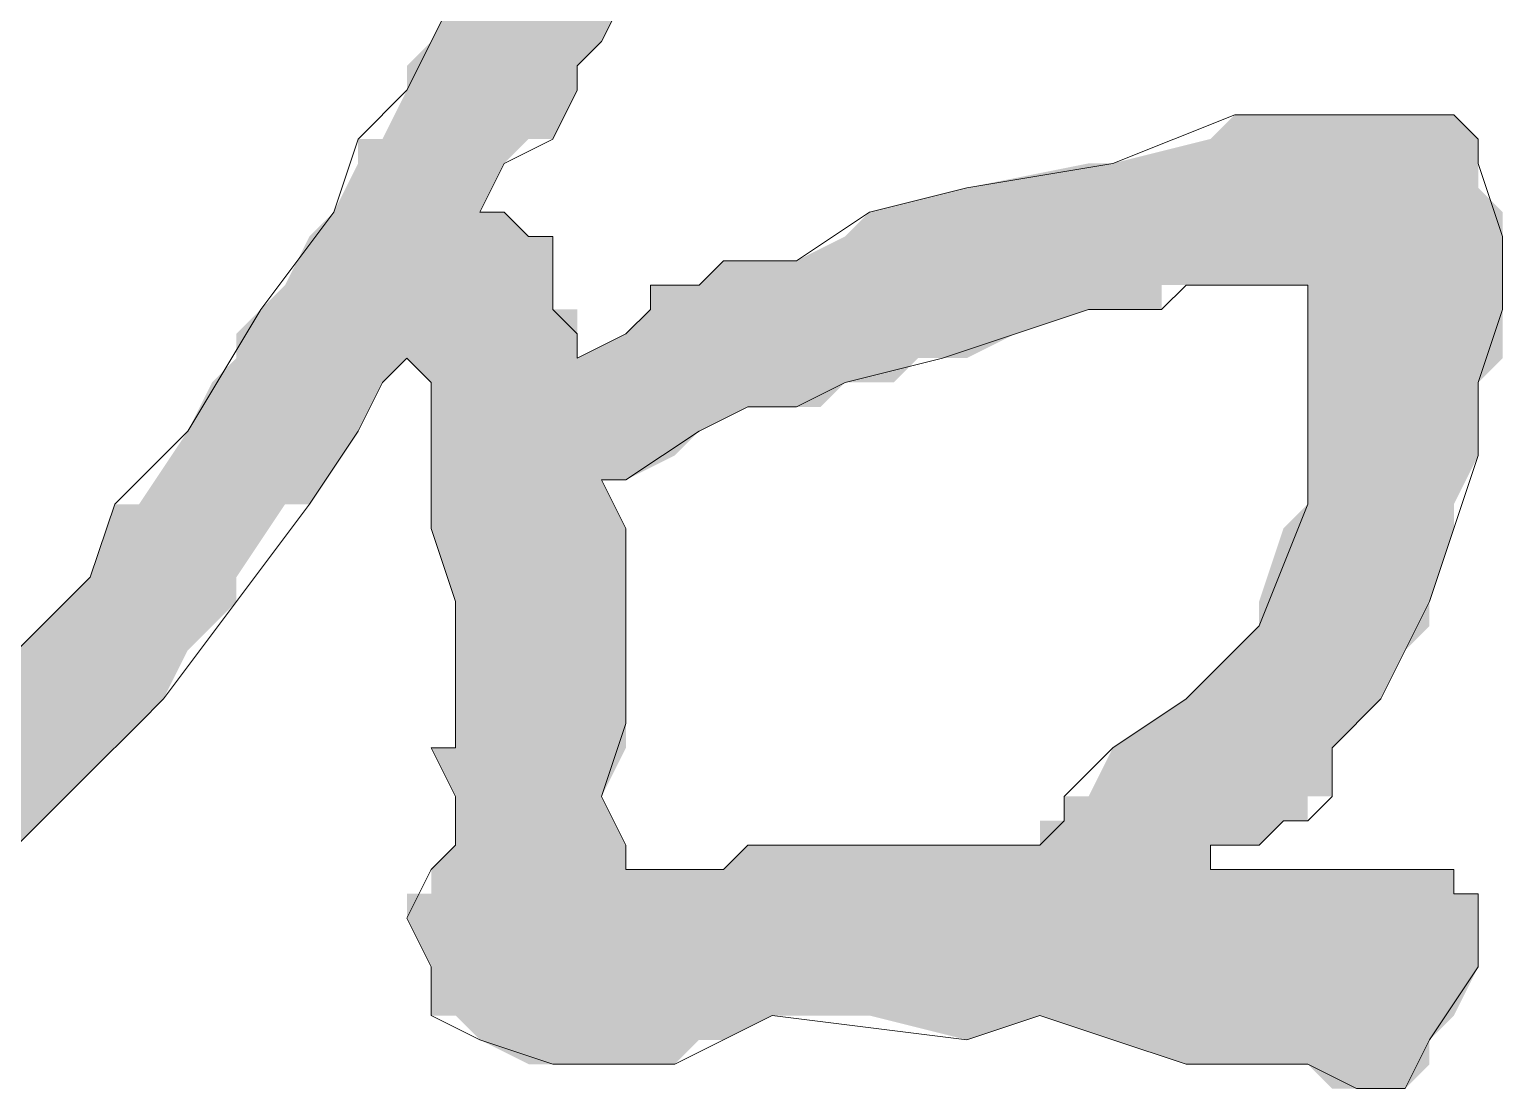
# Model space of a CAD drawing. Header units: millimetres. Extents: x 24 to 410, y 10 to 282.
# Drawn here: x 310.663 to 313.224, y 13.462 to 15.303 of the extents above; entities that cross this region are included whole.
import ezdxf

# ---------------------------------------------------------------- set-up
doc = ezdxf.new("R2010")
doc.units = ezdxf.units.MM
doc.layers.add('Watermark', color=7, linetype='Continuous')

msp = doc.modelspace()

# ---------------------------------------------------------------- hatches: boundary and pattern name
at = {"layer": 'Watermark'}
h = msp.add_hatch(color=256, dxfattribs=at)
h.dxf.hatch_style = 2
h.paths.add_polyline_path([(311.404, 15.367), (311.361667, 15.282333), (311.658, 15.282333)])
h = msp.add_hatch(color=256, dxfattribs=at)
h.dxf.hatch_style = 2
h.paths.add_polyline_path([(311.404, 15.367), (311.700333, 15.367), (311.658, 15.282333)])
h = msp.add_hatch(color=256, dxfattribs=at)
h.dxf.hatch_style = 2
h.paths.add_polyline_path([(311.361667, 15.282333), (311.319333, 15.24), (311.615667, 15.24)])
h = msp.add_hatch(color=256, dxfattribs=at)
h.dxf.hatch_style = 2
h.paths.add_polyline_path([(311.361667, 15.282333), (311.658, 15.282333), (311.615667, 15.24)])
h = msp.add_hatch(color=256, dxfattribs=at)
h.dxf.hatch_style = 2
h.paths.add_polyline_path([(311.319333, 15.24), (311.319333, 15.197667), (311.615667, 15.197667)])
h = msp.add_hatch(color=256, dxfattribs=at)
h.dxf.hatch_style = 2
h.paths.add_polyline_path([(311.319333, 15.24), (311.615667, 15.24), (311.615667, 15.197667)])
h = msp.add_hatch(color=256, dxfattribs=at)
h.dxf.hatch_style = 2
h.paths.add_polyline_path([(311.319333, 15.197667), (311.277, 15.113), (311.573333, 15.113)])
h = msp.add_hatch(color=256, dxfattribs=at)
h.dxf.hatch_style = 2
h.paths.add_polyline_path([(311.319333, 15.197667), (311.615667, 15.197667)])
h = msp.add_hatch(color=256, dxfattribs=at)
h.dxf.hatch_style = 2
h.paths.add_polyline_path([(311.319333, 15.197667), (311.615667, 15.197667)])
h = msp.add_hatch(color=256, dxfattribs=at)
h.dxf.hatch_style = 2
h.paths.add_polyline_path([(311.319333, 15.197667), (311.615667, 15.197667), (311.573333, 15.113)])
h = msp.add_hatch(color=256, dxfattribs=at)
h.dxf.hatch_style = 2
h.paths.add_polyline_path([(312.758667, 15.155333), (312.716333, 15.113), (313.182, 15.113)])
h = msp.add_hatch(color=256, dxfattribs=at)
h.dxf.hatch_style = 2
h.paths.add_polyline_path([(312.801, 15.155333), (312.758667, 15.155333), (313.139667, 15.155333)])
h = msp.add_hatch(color=256, dxfattribs=at)
h.dxf.hatch_style = 2
h.paths.add_polyline_path([(312.758667, 15.155333), (313.139667, 15.155333), (313.182, 15.113)])
h = msp.add_hatch(color=256, dxfattribs=at)
h.dxf.hatch_style = 2
h.paths.add_polyline_path([(312.928, 15.155333), (312.801, 15.155333), (313.139667, 15.155333)])
h = msp.add_hatch(color=256, dxfattribs=at)
h.dxf.hatch_style = 2
h.paths.add_polyline_path([(312.801, 15.155333), (313.139667, 15.155333)])
h = msp.add_hatch(color=256, dxfattribs=at)
h.dxf.hatch_style = 2
h.paths.add_polyline_path([(312.970333, 15.155333), (312.928, 15.155333), (313.097333, 15.155333)])
h = msp.add_hatch(color=256, dxfattribs=at)
h.dxf.hatch_style = 2
h.paths.add_polyline_path([(312.928, 15.155333), (313.139667, 15.155333)])
h = msp.add_hatch(color=256, dxfattribs=at)
h.dxf.hatch_style = 2
h.paths.add_polyline_path([(313.012667, 15.155333), (312.970333, 15.155333), (313.055, 15.155333)])
h = msp.add_hatch(color=256, dxfattribs=at)
h.dxf.hatch_style = 2
h.paths.add_polyline_path([(312.970333, 15.155333), (313.097333, 15.155333)])
h = msp.add_hatch(color=256, dxfattribs=at)
h.dxf.hatch_style = 2
h.paths.add_polyline_path([(311.277, 15.113), (311.234667, 15.113), (311.531, 15.113)])
h = msp.add_hatch(color=256, dxfattribs=at)
h.dxf.hatch_style = 2
h.paths.add_polyline_path([(311.234667, 15.113), (311.234667, 15.070667), (311.488667, 15.070667)])
h = msp.add_hatch(color=256, dxfattribs=at)
h.dxf.hatch_style = 2
h.paths.add_polyline_path([(311.234667, 15.113), (311.531, 15.113), (311.488667, 15.070667)])
h = msp.add_hatch(color=256, dxfattribs=at)
h.dxf.hatch_style = 2
h.paths.add_polyline_path([(311.277, 15.113), (311.573333, 15.113), (311.531, 15.113)])
h = msp.add_hatch(color=256, dxfattribs=at)
h.dxf.hatch_style = 2
h.paths.add_polyline_path([(312.716333, 15.113), (312.547, 15.070667), (313.182, 15.070667)])
h = msp.add_hatch(color=256, dxfattribs=at)
h.dxf.hatch_style = 2
h.paths.add_polyline_path([(312.716333, 15.113), (313.182, 15.113), (313.182, 15.070667)])
h = msp.add_hatch(color=256, dxfattribs=at)
h.dxf.hatch_style = 2
h.paths.add_polyline_path([(311.234667, 15.070667), (311.192333, 14.986), (311.446333, 14.986)])
h = msp.add_hatch(color=256, dxfattribs=at)
h.dxf.hatch_style = 2
h.paths.add_polyline_path([(311.234667, 15.070667), (311.488667, 15.070667), (311.446333, 14.986)])
h = msp.add_hatch(color=256, dxfattribs=at)
h.dxf.hatch_style = 2
h.paths.add_polyline_path([(312.504667, 15.070667), (312.293, 15.028333), (313.182, 15.028333)])
h = msp.add_hatch(color=256, dxfattribs=at)
h.dxf.hatch_style = 2
h.paths.add_polyline_path([(312.547, 15.070667), (312.504667, 15.070667), (313.182, 15.070667)])
h = msp.add_hatch(color=256, dxfattribs=at)
h.dxf.hatch_style = 2
h.paths.add_polyline_path([(312.504667, 15.070667), (313.182, 15.070667), (313.182, 15.028333)])
h = msp.add_hatch(color=256, dxfattribs=at)
h.dxf.hatch_style = 2
h.paths.add_polyline_path([(312.547, 15.070667), (313.182, 15.070667)])
h = msp.add_hatch(color=256, dxfattribs=at)
h.dxf.hatch_style = 2
h.paths.add_polyline_path([(312.293, 15.028333), (312.123667, 14.986), (313.224333, 14.986)])
h = msp.add_hatch(color=256, dxfattribs=at)
h.dxf.hatch_style = 2
h.paths.add_polyline_path([(312.293, 15.028333), (313.182, 15.028333), (313.224333, 14.986)])
h = msp.add_hatch(color=256, dxfattribs=at)
h.dxf.hatch_style = 2
h.paths.add_polyline_path([(311.192333, 14.986), (311.15, 14.943667), (311.531, 14.943667)])
h = msp.add_hatch(color=256, dxfattribs=at)
h.dxf.hatch_style = 2
h.paths.add_polyline_path([(311.192333, 14.986), (311.446333, 14.986)])
h = msp.add_hatch(color=256, dxfattribs=at)
h.dxf.hatch_style = 2
h.paths.add_polyline_path([(311.192333, 14.986), (311.446333, 14.986)])
h = msp.add_hatch(color=256, dxfattribs=at)
h.dxf.hatch_style = 2
h.paths.add_polyline_path([(311.192333, 14.986), (311.488667, 14.986)])
h = msp.add_hatch(color=256, dxfattribs=at)
h.dxf.hatch_style = 2
h.paths.add_polyline_path([(311.192333, 14.986), (311.488667, 14.986)])
h = msp.add_hatch(color=256, dxfattribs=at)
h.dxf.hatch_style = 2
h.paths.add_polyline_path([(311.192333, 14.986), (311.488667, 14.986), (311.531, 14.943667)])
h = msp.add_hatch(color=256, dxfattribs=at)
h.dxf.hatch_style = 2
h.paths.add_polyline_path([(312.123667, 14.986), (312.081333, 14.943667), (313.224333, 14.943667)])
h = msp.add_hatch(color=256, dxfattribs=at)
h.dxf.hatch_style = 2
h.paths.add_polyline_path([(312.123667, 14.986), (313.224333, 14.986), (313.224333, 14.943667)])
h = msp.add_hatch(color=256, dxfattribs=at)
h.dxf.hatch_style = 2
h.paths.add_polyline_path([(311.15, 14.943667), (311.107667, 14.859), (311.573333, 14.859)])
h = msp.add_hatch(color=256, dxfattribs=at)
h.dxf.hatch_style = 2
h.paths.add_polyline_path([(311.15, 14.943667), (311.573333, 14.943667)])
h = msp.add_hatch(color=256, dxfattribs=at)
h.dxf.hatch_style = 2
h.paths.add_polyline_path([(311.15, 14.943667), (311.573333, 14.943667)])
h = msp.add_hatch(color=256, dxfattribs=at)
h.dxf.hatch_style = 2
h.paths.add_polyline_path([(311.15, 14.943667), (311.573333, 14.943667), (311.573333, 14.859)])
h = msp.add_hatch(color=256, dxfattribs=at)
h.dxf.hatch_style = 2
h.paths.add_polyline_path([(312.081333, 14.943667), (311.996667, 14.901333), (313.224333, 14.901333)])
h = msp.add_hatch(color=256, dxfattribs=at)
h.dxf.hatch_style = 2
h.paths.add_polyline_path([(312.081333, 14.943667), (313.224333, 14.943667), (313.224333, 14.901333)])
h = msp.add_hatch(color=256, dxfattribs=at)
h.dxf.hatch_style = 2
h.paths.add_polyline_path([(311.869667, 14.901333), (311.827333, 14.859), (313.224333, 14.859)])
h = msp.add_hatch(color=256, dxfattribs=at)
h.dxf.hatch_style = 2
h.paths.add_polyline_path([(311.912, 14.901333), (311.869667, 14.901333), (313.224333, 14.901333)])
h = msp.add_hatch(color=256, dxfattribs=at)
h.dxf.hatch_style = 2
h.paths.add_polyline_path([(311.869667, 14.901333), (313.224333, 14.901333), (313.224333, 14.859)])
h = msp.add_hatch(color=256, dxfattribs=at)
h.dxf.hatch_style = 2
h.paths.add_polyline_path([(311.996667, 14.901333), (311.912, 14.901333), (313.224333, 14.901333)])
h = msp.add_hatch(color=256, dxfattribs=at)
h.dxf.hatch_style = 2
h.paths.add_polyline_path([(311.912, 14.901333), (313.224333, 14.901333)])
h = msp.add_hatch(color=256, dxfattribs=at)
h.dxf.hatch_style = 2
h.paths.add_polyline_path([(311.996667, 14.901333), (313.224333, 14.901333)])
h = msp.add_hatch(color=256, dxfattribs=at)
h.dxf.hatch_style = 2
h.paths.add_polyline_path([(311.107667, 14.859), (311.065333, 14.816667), (311.573333, 14.816667)])
h = msp.add_hatch(color=256, dxfattribs=at)
h.dxf.hatch_style = 2
h.paths.add_polyline_path([(311.107667, 14.859), (311.573333, 14.859), (311.573333, 14.816667)])
h = msp.add_hatch(color=256, dxfattribs=at)
h.dxf.hatch_style = 2
h.paths.add_polyline_path([(311.785, 14.859), (311.742667, 14.859), (312.674, 14.859)])
h = msp.add_hatch(color=256, dxfattribs=at)
h.dxf.hatch_style = 2
h.paths.add_polyline_path([(311.742667, 14.859), (312.631667, 14.859)])
h = msp.add_hatch(color=256, dxfattribs=at)
h.dxf.hatch_style = 2
h.paths.add_polyline_path([(311.742667, 14.859), (312.674, 14.859), (312.631667, 14.859)])
h = msp.add_hatch(color=256, dxfattribs=at)
h.dxf.hatch_style = 2
h.paths.add_polyline_path([(311.742667, 14.859), (311.742667, 14.816667), (312.631667, 14.816667)])
h = msp.add_hatch(color=256, dxfattribs=at)
h.dxf.hatch_style = 2
h.paths.add_polyline_path([(311.742667, 14.859), (312.631667, 14.859), (312.631667, 14.816667)])
h = msp.add_hatch(color=256, dxfattribs=at)
h.dxf.hatch_style = 2
h.paths.add_polyline_path([(311.827333, 14.859), (311.785, 14.859), (312.801, 14.859)])
h = msp.add_hatch(color=256, dxfattribs=at)
h.dxf.hatch_style = 2
h.paths.add_polyline_path([(311.785, 14.859), (312.801, 14.859), (312.674, 14.859)])
h = msp.add_hatch(color=256, dxfattribs=at)
h.dxf.hatch_style = 2
h.paths.add_polyline_path([(311.827333, 14.859), (313.224333, 14.859)])
h = msp.add_hatch(color=256, dxfattribs=at)
h.dxf.hatch_style = 2
h.paths.add_polyline_path([(311.827333, 14.859), (313.224333, 14.859)])
h = msp.add_hatch(color=256, dxfattribs=at)
h.dxf.hatch_style = 2
h.paths.add_polyline_path([(311.827333, 14.859), (312.885667, 14.859), (312.801, 14.859)])
h = msp.add_hatch(color=256, dxfattribs=at)
h.dxf.hatch_style = 2
h.paths.add_polyline_path([(312.885667, 14.859), (312.885667, 14.816667), (313.224333, 14.816667)])
h = msp.add_hatch(color=256, dxfattribs=at)
h.dxf.hatch_style = 2
h.paths.add_polyline_path([(312.885667, 14.859), (313.224333, 14.859), (313.224333, 14.816667)])
h = msp.add_hatch(color=256, dxfattribs=at)
h.dxf.hatch_style = 2
h.paths.add_polyline_path([(311.065333, 14.816667), (311.023, 14.774333), (311.615667, 14.774333)])
h = msp.add_hatch(color=256, dxfattribs=at)
h.dxf.hatch_style = 2
h.paths.add_polyline_path([(311.065333, 14.816667), (311.615667, 14.816667)])
h = msp.add_hatch(color=256, dxfattribs=at)
h.dxf.hatch_style = 2
h.paths.add_polyline_path([(311.065333, 14.816667), (311.615667, 14.816667)])
h = msp.add_hatch(color=256, dxfattribs=at)
h.dxf.hatch_style = 2
h.paths.add_polyline_path([(311.065333, 14.816667), (311.615667, 14.816667), (311.615667, 14.774333)])
h = msp.add_hatch(color=256, dxfattribs=at)
h.dxf.hatch_style = 2
h.paths.add_polyline_path([(311.742667, 14.816667), (311.700333, 14.774333), (312.377667, 14.774333)])
h = msp.add_hatch(color=256, dxfattribs=at)
h.dxf.hatch_style = 2
h.paths.add_polyline_path([(311.742667, 14.816667), (312.504667, 14.816667)])
h = msp.add_hatch(color=256, dxfattribs=at)
h.dxf.hatch_style = 2
h.paths.add_polyline_path([(311.742667, 14.816667), (312.631667, 14.816667), (312.504667, 14.816667)])
h = msp.add_hatch(color=256, dxfattribs=at)
h.dxf.hatch_style = 2
h.paths.add_polyline_path([(311.742667, 14.816667), (312.504667, 14.816667)])
h = msp.add_hatch(color=256, dxfattribs=at)
h.dxf.hatch_style = 2
h.paths.add_polyline_path([(311.742667, 14.816667), (312.504667, 14.816667)])
h = msp.add_hatch(color=256, dxfattribs=at)
h.dxf.hatch_style = 2
h.paths.add_polyline_path([(311.742667, 14.816667), (312.504667, 14.816667), (312.377667, 14.774333)])
h = msp.add_hatch(color=256, dxfattribs=at)
h.dxf.hatch_style = 2
h.paths.add_polyline_path([(312.885667, 14.816667), (313.224333, 14.816667)])
h = msp.add_hatch(color=256, dxfattribs=at)
h.dxf.hatch_style = 2
h.paths.add_polyline_path([(312.885667, 14.816667), (313.224333, 14.816667)])
h = msp.add_hatch(color=256, dxfattribs=at)
h.dxf.hatch_style = 2
h.paths.add_polyline_path([(312.885667, 14.816667), (312.885667, 14.732), (313.224333, 14.732)])
h = msp.add_hatch(color=256, dxfattribs=at)
h.dxf.hatch_style = 2
h.paths.add_polyline_path([(312.885667, 14.816667), (313.224333, 14.816667), (313.224333, 14.732)])
h = msp.add_hatch(color=256, dxfattribs=at)
h.dxf.hatch_style = 2
h.paths.add_polyline_path([(311.023, 14.774333), (311.023, 14.732), (311.615667, 14.732)])
h = msp.add_hatch(color=256, dxfattribs=at)
h.dxf.hatch_style = 2
h.paths.add_polyline_path([(311.023, 14.774333), (311.615667, 14.774333), (311.615667, 14.732)])
h = msp.add_hatch(color=256, dxfattribs=at)
h.dxf.hatch_style = 2
h.paths.add_polyline_path([(311.700333, 14.774333), (311.615667, 14.732), (312.293, 14.732)])
h = msp.add_hatch(color=256, dxfattribs=at)
h.dxf.hatch_style = 2
h.paths.add_polyline_path([(311.700333, 14.774333), (312.377667, 14.774333), (312.293, 14.732)])
h = msp.add_hatch(color=256, dxfattribs=at)
h.dxf.hatch_style = 2
h.paths.add_polyline_path([(311.023, 14.732), (310.980667, 14.689667), (311.277, 14.689667)])
h = msp.add_hatch(color=256, dxfattribs=at)
h.dxf.hatch_style = 2
h.paths.add_polyline_path([(311.023, 14.732), (312.250667, 14.732)])
h = msp.add_hatch(color=256, dxfattribs=at)
h.dxf.hatch_style = 2
h.paths.add_polyline_path([(311.023, 14.732), (312.293, 14.732), (312.250667, 14.732)])
h = msp.add_hatch(color=256, dxfattribs=at)
h.dxf.hatch_style = 2
h.paths.add_polyline_path([(311.023, 14.732), (312.250667, 14.732)])
h = msp.add_hatch(color=256, dxfattribs=at)
h.dxf.hatch_style = 2
h.paths.add_polyline_path([(311.023, 14.732), (312.250667, 14.732)])
h = msp.add_hatch(color=256, dxfattribs=at)
h.dxf.hatch_style = 2
h.paths.add_polyline_path([(311.023, 14.732), (311.319333, 14.732)])
h = msp.add_hatch(color=256, dxfattribs=at)
h.dxf.hatch_style = 2
h.paths.add_polyline_path([(311.023, 14.732), (311.319333, 14.732)])
h = msp.add_hatch(color=256, dxfattribs=at)
h.dxf.hatch_style = 2
h.paths.add_polyline_path([(311.023, 14.732), (311.319333, 14.732), (311.277, 14.689667)])
h = msp.add_hatch(color=256, dxfattribs=at)
h.dxf.hatch_style = 2
h.paths.add_polyline_path([(311.319333, 14.732), (312.208333, 14.732)])
h = msp.add_hatch(color=256, dxfattribs=at)
h.dxf.hatch_style = 2
h.paths.add_polyline_path([(311.319333, 14.732), (312.250667, 14.732), (312.208333, 14.732)])
h = msp.add_hatch(color=256, dxfattribs=at)
h.dxf.hatch_style = 2
h.paths.add_polyline_path([(311.319333, 14.732), (311.361667, 14.689667), (312.166, 14.689667)])
h = msp.add_hatch(color=256, dxfattribs=at)
h.dxf.hatch_style = 2
h.paths.add_polyline_path([(311.319333, 14.732), (312.208333, 14.732), (312.166, 14.689667)])
h = msp.add_hatch(color=256, dxfattribs=at)
h.dxf.hatch_style = 2
h.paths.add_polyline_path([(312.885667, 14.732), (312.885667, 14.689667), (313.182, 14.689667)])
h = msp.add_hatch(color=256, dxfattribs=at)
h.dxf.hatch_style = 2
h.paths.add_polyline_path([(312.885667, 14.732), (313.224333, 14.732), (313.182, 14.689667)])
h = msp.add_hatch(color=256, dxfattribs=at)
h.dxf.hatch_style = 2
h.paths.add_polyline_path([(310.980667, 14.689667), (310.938333, 14.605), (311.234667, 14.605)])
h = msp.add_hatch(color=256, dxfattribs=at)
h.dxf.hatch_style = 2
h.paths.add_polyline_path([(310.980667, 14.689667), (311.277, 14.689667), (311.234667, 14.605)])
h = msp.add_hatch(color=256, dxfattribs=at)
h.dxf.hatch_style = 2
h.paths.add_polyline_path([(311.361667, 14.689667), (312.081333, 14.689667)])
h = msp.add_hatch(color=256, dxfattribs=at)
h.dxf.hatch_style = 2
h.paths.add_polyline_path([(311.361667, 14.689667), (312.166, 14.689667), (312.081333, 14.689667)])
h = msp.add_hatch(color=256, dxfattribs=at)
h.dxf.hatch_style = 2
h.paths.add_polyline_path([(311.361667, 14.689667), (311.361667, 14.647333), (312.039, 14.647333)])
h = msp.add_hatch(color=256, dxfattribs=at)
h.dxf.hatch_style = 2
h.paths.add_polyline_path([(311.361667, 14.689667), (312.081333, 14.689667), (312.039, 14.647333)])
h = msp.add_hatch(color=256, dxfattribs=at)
h.dxf.hatch_style = 2
h.paths.add_polyline_path([(312.885667, 14.689667), (312.885667, 14.605), (313.182, 14.605)])
h = msp.add_hatch(color=256, dxfattribs=at)
h.dxf.hatch_style = 2
h.paths.add_polyline_path([(312.885667, 14.689667), (313.182, 14.689667), (313.182, 14.605)])
h = msp.add_hatch(color=256, dxfattribs=at)
h.dxf.hatch_style = 2
h.paths.add_polyline_path([(311.361667, 14.647333), (311.996667, 14.647333)])
h = msp.add_hatch(color=256, dxfattribs=at)
h.dxf.hatch_style = 2
h.paths.add_polyline_path([(311.361667, 14.647333), (312.039, 14.647333), (311.996667, 14.647333)])
h = msp.add_hatch(color=256, dxfattribs=at)
h.dxf.hatch_style = 2
h.paths.add_polyline_path([(311.361667, 14.647333), (311.912, 14.647333)])
h = msp.add_hatch(color=256, dxfattribs=at)
h.dxf.hatch_style = 2
h.paths.add_polyline_path([(311.361667, 14.647333), (311.996667, 14.647333), (311.912, 14.647333)])
h = msp.add_hatch(color=256, dxfattribs=at)
h.dxf.hatch_style = 2
h.paths.add_polyline_path([(311.361667, 14.647333), (311.361667, 14.605), (311.827333, 14.605)])
h = msp.add_hatch(color=256, dxfattribs=at)
h.dxf.hatch_style = 2
h.paths.add_polyline_path([(311.361667, 14.647333), (311.912, 14.647333), (311.827333, 14.605)])
h = msp.add_hatch(color=256, dxfattribs=at)
h.dxf.hatch_style = 2
h.paths.add_polyline_path([(310.938333, 14.605), (310.853667, 14.478), (311.15, 14.478)])
h = msp.add_hatch(color=256, dxfattribs=at)
h.dxf.hatch_style = 2
h.paths.add_polyline_path([(310.938333, 14.605), (311.234667, 14.605)])
h = msp.add_hatch(color=256, dxfattribs=at)
h.dxf.hatch_style = 2
h.paths.add_polyline_path([(310.938333, 14.605), (311.234667, 14.605)])
h = msp.add_hatch(color=256, dxfattribs=at)
h.dxf.hatch_style = 2
h.paths.add_polyline_path([(310.938333, 14.605), (311.234667, 14.605), (311.15, 14.478)])
h = msp.add_hatch(color=256, dxfattribs=at)
h.dxf.hatch_style = 2
h.paths.add_polyline_path([(311.361667, 14.605), (311.361667, 14.562667), (311.785, 14.562667)])
h = msp.add_hatch(color=256, dxfattribs=at)
h.dxf.hatch_style = 2
h.paths.add_polyline_path([(311.361667, 14.605), (311.827333, 14.605), (311.785, 14.562667)])
h = msp.add_hatch(color=256, dxfattribs=at)
h.dxf.hatch_style = 2
h.paths.add_polyline_path([(312.885667, 14.605), (312.885667, 14.562667), (313.182, 14.562667)])
h = msp.add_hatch(color=256, dxfattribs=at)
h.dxf.hatch_style = 2
h.paths.add_polyline_path([(312.885667, 14.605), (313.182, 14.605), (313.182, 14.562667)])
h = msp.add_hatch(color=256, dxfattribs=at)
h.dxf.hatch_style = 2
h.paths.add_polyline_path([(311.361667, 14.562667), (311.361667, 14.520333), (311.700333, 14.520333)])
h = msp.add_hatch(color=256, dxfattribs=at)
h.dxf.hatch_style = 2
h.paths.add_polyline_path([(311.361667, 14.562667), (311.785, 14.562667), (311.700333, 14.520333)])
h = msp.add_hatch(color=256, dxfattribs=at)
h.dxf.hatch_style = 2
h.paths.add_polyline_path([(312.885667, 14.562667), (312.885667, 14.478), (313.139667, 14.478)])
h = msp.add_hatch(color=256, dxfattribs=at)
h.dxf.hatch_style = 2
h.paths.add_polyline_path([(312.885667, 14.562667), (313.182, 14.562667), (313.139667, 14.478)])
h = msp.add_hatch(color=256, dxfattribs=at)
h.dxf.hatch_style = 2
h.paths.add_polyline_path([(311.361667, 14.520333), (311.658, 14.520333)])
h = msp.add_hatch(color=256, dxfattribs=at)
h.dxf.hatch_style = 2
h.paths.add_polyline_path([(311.361667, 14.520333), (311.700333, 14.520333), (311.658, 14.520333)])
h = msp.add_hatch(color=256, dxfattribs=at)
h.dxf.hatch_style = 2
h.paths.add_polyline_path([(311.361667, 14.520333), (311.361667, 14.435667), (311.700333, 14.435667)])
h = msp.add_hatch(color=256, dxfattribs=at)
h.dxf.hatch_style = 2
h.paths.add_polyline_path([(311.361667, 14.520333), (311.658, 14.520333), (311.700333, 14.435667)])
h = msp.add_hatch(color=256, dxfattribs=at)
h.dxf.hatch_style = 2
h.paths.add_polyline_path([(310.811333, 14.478), (310.769, 14.351), (311.023, 14.351)])
h = msp.add_hatch(color=256, dxfattribs=at)
h.dxf.hatch_style = 2
h.paths.add_polyline_path([(310.853667, 14.478), (310.811333, 14.478), (311.107667, 14.478)])
h = msp.add_hatch(color=256, dxfattribs=at)
h.dxf.hatch_style = 2
h.paths.add_polyline_path([(310.811333, 14.478), (311.107667, 14.478), (311.023, 14.351)])
h = msp.add_hatch(color=256, dxfattribs=at)
h.dxf.hatch_style = 2
h.paths.add_polyline_path([(310.853667, 14.478), (311.15, 14.478), (311.107667, 14.478)])
h = msp.add_hatch(color=256, dxfattribs=at)
h.dxf.hatch_style = 2
h.paths.add_polyline_path([(312.885667, 14.478), (312.843333, 14.435667), (313.139667, 14.435667)])
h = msp.add_hatch(color=256, dxfattribs=at)
h.dxf.hatch_style = 2
h.paths.add_polyline_path([(312.885667, 14.478), (313.139667, 14.478), (313.139667, 14.435667)])
h = msp.add_hatch(color=256, dxfattribs=at)
h.dxf.hatch_style = 2
h.paths.add_polyline_path([(311.361667, 14.435667), (311.700333, 14.435667)])
h = msp.add_hatch(color=256, dxfattribs=at)
h.dxf.hatch_style = 2
h.paths.add_polyline_path([(311.361667, 14.435667), (311.700333, 14.435667)])
h = msp.add_hatch(color=256, dxfattribs=at)
h.dxf.hatch_style = 2
h.paths.add_polyline_path([(311.361667, 14.435667), (311.404, 14.308667), (311.700333, 14.308667)])
h = msp.add_hatch(color=256, dxfattribs=at)
h.dxf.hatch_style = 2
h.paths.add_polyline_path([(311.361667, 14.435667), (311.700333, 14.435667), (311.700333, 14.308667)])
h = msp.add_hatch(color=256, dxfattribs=at)
h.dxf.hatch_style = 2
h.paths.add_polyline_path([(312.843333, 14.435667), (312.801, 14.308667), (313.097333, 14.308667)])
h = msp.add_hatch(color=256, dxfattribs=at)
h.dxf.hatch_style = 2
h.paths.add_polyline_path([(312.843333, 14.435667), (313.139667, 14.435667), (313.097333, 14.308667)])
h = msp.add_hatch(color=256, dxfattribs=at)
h.dxf.hatch_style = 2
h.paths.add_polyline_path([(310.769, 14.351), (310.726667, 14.308667), (311.023, 14.308667)])
h = msp.add_hatch(color=256, dxfattribs=at)
h.dxf.hatch_style = 2
h.paths.add_polyline_path([(310.769, 14.351), (311.023, 14.351), (311.023, 14.308667)])
h = msp.add_hatch(color=256, dxfattribs=at)
h.dxf.hatch_style = 2
h.paths.add_polyline_path([(310.726667, 14.308667), (310.642, 14.224), (310.938333, 14.224)])
h = msp.add_hatch(color=256, dxfattribs=at)
h.dxf.hatch_style = 2
h.paths.add_polyline_path([(310.726667, 14.308667), (311.023, 14.308667), (310.938333, 14.224)])
h = msp.add_hatch(color=256, dxfattribs=at)
h.dxf.hatch_style = 2
h.paths.add_polyline_path([(311.404, 14.308667), (311.404, 14.266333), (311.700333, 14.266333)])
h = msp.add_hatch(color=256, dxfattribs=at)
h.dxf.hatch_style = 2
h.paths.add_polyline_path([(311.404, 14.308667), (311.700333, 14.308667), (311.700333, 14.266333)])
h = msp.add_hatch(color=256, dxfattribs=at)
h.dxf.hatch_style = 2
h.paths.add_polyline_path([(312.801, 14.308667), (312.801, 14.266333), (313.097333, 14.266333)])
h = msp.add_hatch(color=256, dxfattribs=at)
h.dxf.hatch_style = 2
h.paths.add_polyline_path([(312.801, 14.308667), (313.097333, 14.308667), (313.097333, 14.266333)])
h = msp.add_hatch(color=256, dxfattribs=at)
h.dxf.hatch_style = 2
h.paths.add_polyline_path([(311.404, 14.266333), (311.404, 14.097), (311.700333, 14.097)])
h = msp.add_hatch(color=256, dxfattribs=at)
h.dxf.hatch_style = 2
h.paths.add_polyline_path([(311.404, 14.266333), (311.700333, 14.266333), (311.700333, 14.097)])
h = msp.add_hatch(color=256, dxfattribs=at)
h.dxf.hatch_style = 2
h.paths.add_polyline_path([(312.801, 14.266333), (312.758667, 14.224), (313.055, 14.224)])
h = msp.add_hatch(color=256, dxfattribs=at)
h.dxf.hatch_style = 2
h.paths.add_polyline_path([(312.801, 14.266333), (313.097333, 14.266333), (313.055, 14.224)])
h = msp.add_hatch(color=256, dxfattribs=at)
h.dxf.hatch_style = 2
h.paths.add_polyline_path([(310.642, 14.224), (310.557333, 14.139333), (310.896, 14.139333)])
h = msp.add_hatch(color=256, dxfattribs=at)
h.dxf.hatch_style = 2
h.paths.add_polyline_path([(310.642, 14.224), (310.938333, 14.224), (310.896, 14.139333)])
h = msp.add_hatch(color=256, dxfattribs=at)
h.dxf.hatch_style = 2
h.paths.add_polyline_path([(312.758667, 14.224), (312.674, 14.139333), (313.012667, 14.139333)])
h = msp.add_hatch(color=256, dxfattribs=at)
h.dxf.hatch_style = 2
h.paths.add_polyline_path([(312.758667, 14.224), (313.055, 14.224), (313.012667, 14.139333)])
h = msp.add_hatch(color=256, dxfattribs=at)
h.dxf.hatch_style = 2
h.paths.add_polyline_path([(310.557333, 14.139333), (310.515, 14.097), (310.853667, 14.097)])
h = msp.add_hatch(color=256, dxfattribs=at)
h.dxf.hatch_style = 2
h.paths.add_polyline_path([(310.557333, 14.139333), (310.896, 14.139333)])
h = msp.add_hatch(color=256, dxfattribs=at)
h.dxf.hatch_style = 2
h.paths.add_polyline_path([(310.557333, 14.139333), (310.896, 14.139333)])
h = msp.add_hatch(color=256, dxfattribs=at)
h.dxf.hatch_style = 2
h.paths.add_polyline_path([(310.557333, 14.139333), (310.896, 14.139333), (310.853667, 14.097)])
h = msp.add_hatch(color=256, dxfattribs=at)
h.dxf.hatch_style = 2
h.paths.add_polyline_path([(312.674, 14.139333), (312.547, 14.054667), (312.928, 14.054667)])
h = msp.add_hatch(color=256, dxfattribs=at)
h.dxf.hatch_style = 2
h.paths.add_polyline_path([(312.674, 14.139333), (313.012667, 14.139333)])
h = msp.add_hatch(color=256, dxfattribs=at)
h.dxf.hatch_style = 2
h.paths.add_polyline_path([(312.674, 14.139333), (313.012667, 14.139333)])
h = msp.add_hatch(color=256, dxfattribs=at)
h.dxf.hatch_style = 2
h.paths.add_polyline_path([(312.674, 14.139333), (313.012667, 14.139333), (312.928, 14.054667)])
h = msp.add_hatch(color=256, dxfattribs=at)
h.dxf.hatch_style = 2
h.paths.add_polyline_path([(310.515, 14.097), (310.515, 14.054667), (310.811333, 14.054667)])
h = msp.add_hatch(color=256, dxfattribs=at)
h.dxf.hatch_style = 2
h.paths.add_polyline_path([(310.515, 14.097), (310.853667, 14.097), (310.811333, 14.054667)])
h = msp.add_hatch(color=256, dxfattribs=at)
h.dxf.hatch_style = 2
h.paths.add_polyline_path([(311.404, 14.097), (311.700333, 14.097)])
h = msp.add_hatch(color=256, dxfattribs=at)
h.dxf.hatch_style = 2
h.paths.add_polyline_path([(311.404, 14.097), (311.700333, 14.097)])
h = msp.add_hatch(color=256, dxfattribs=at)
h.dxf.hatch_style = 2
h.paths.add_polyline_path([(311.404, 14.097), (311.404, 14.054667), (311.700333, 14.054667)])
h = msp.add_hatch(color=256, dxfattribs=at)
h.dxf.hatch_style = 2
h.paths.add_polyline_path([(311.404, 14.097), (311.700333, 14.097), (311.700333, 14.054667)])
h = msp.add_hatch(color=256, dxfattribs=at)
h.dxf.hatch_style = 2
h.paths.add_polyline_path([(310.515, 14.054667), (310.472667, 14.012333), (310.769, 14.012333)])
h = msp.add_hatch(color=256, dxfattribs=at)
h.dxf.hatch_style = 2
h.paths.add_polyline_path([(310.515, 14.054667), (310.811333, 14.054667), (310.769, 14.012333)])
h = msp.add_hatch(color=256, dxfattribs=at)
h.dxf.hatch_style = 2
h.paths.add_polyline_path([(311.404, 14.054667), (311.361667, 14.054667), (311.700333, 14.054667)])
h = msp.add_hatch(color=256, dxfattribs=at)
h.dxf.hatch_style = 2
h.paths.add_polyline_path([(311.361667, 14.054667), (311.404, 13.97), (311.658, 13.97)])
h = msp.add_hatch(color=256, dxfattribs=at)
h.dxf.hatch_style = 2
h.paths.add_polyline_path([(311.361667, 14.054667), (311.700333, 14.054667), (311.658, 13.97)])
h = msp.add_hatch(color=256, dxfattribs=at)
h.dxf.hatch_style = 2
h.paths.add_polyline_path([(311.404, 14.054667), (311.700333, 14.054667)])
h = msp.add_hatch(color=256, dxfattribs=at)
h.dxf.hatch_style = 2
h.paths.add_polyline_path([(312.547, 14.054667), (312.504667, 13.97), (312.928, 13.97)])
h = msp.add_hatch(color=256, dxfattribs=at)
h.dxf.hatch_style = 2
h.paths.add_polyline_path([(312.547, 14.054667), (312.928, 14.054667)])
h = msp.add_hatch(color=256, dxfattribs=at)
h.dxf.hatch_style = 2
h.paths.add_polyline_path([(312.547, 14.054667), (312.928, 14.054667)])
h = msp.add_hatch(color=256, dxfattribs=at)
h.dxf.hatch_style = 2
h.paths.add_polyline_path([(312.547, 14.054667), (312.928, 14.054667), (312.928, 13.97)])
h = msp.add_hatch(color=256, dxfattribs=at)
h.dxf.hatch_style = 2
h.paths.add_polyline_path([(310.472667, 14.012333), (310.430333, 13.97), (310.726667, 13.97)])
h = msp.add_hatch(color=256, dxfattribs=at)
h.dxf.hatch_style = 2
h.paths.add_polyline_path([(310.472667, 14.012333), (310.769, 14.012333)])
h = msp.add_hatch(color=256, dxfattribs=at)
h.dxf.hatch_style = 2
h.paths.add_polyline_path([(310.472667, 14.012333), (310.769, 14.012333)])
h = msp.add_hatch(color=256, dxfattribs=at)
h.dxf.hatch_style = 2
h.paths.add_polyline_path([(310.472667, 14.012333), (310.769, 14.012333), (310.726667, 13.97)])
h = msp.add_hatch(color=256, dxfattribs=at)
h.dxf.hatch_style = 2
h.paths.add_polyline_path([(310.430333, 13.97), (310.388, 13.927667), (310.684333, 13.927667)])
h = msp.add_hatch(color=256, dxfattribs=at)
h.dxf.hatch_style = 2
h.paths.add_polyline_path([(310.430333, 13.97), (310.726667, 13.97)])
h = msp.add_hatch(color=256, dxfattribs=at)
h.dxf.hatch_style = 2
h.paths.add_polyline_path([(310.430333, 13.97), (310.726667, 13.97)])
h = msp.add_hatch(color=256, dxfattribs=at)
h.dxf.hatch_style = 2
h.paths.add_polyline_path([(310.430333, 13.97), (310.726667, 13.97), (310.684333, 13.927667)])
h = msp.add_hatch(color=256, dxfattribs=at)
h.dxf.hatch_style = 2
h.paths.add_polyline_path([(311.404, 13.97), (311.658, 13.97)])
h = msp.add_hatch(color=256, dxfattribs=at)
h.dxf.hatch_style = 2
h.paths.add_polyline_path([(311.404, 13.97), (311.658, 13.97)])
h = msp.add_hatch(color=256, dxfattribs=at)
h.dxf.hatch_style = 2
h.paths.add_polyline_path([(311.404, 13.97), (311.404, 13.885333), (311.700333, 13.885333)])
h = msp.add_hatch(color=256, dxfattribs=at)
h.dxf.hatch_style = 2
h.paths.add_polyline_path([(311.404, 13.97), (311.658, 13.97), (311.700333, 13.885333)])
h = msp.add_hatch(color=256, dxfattribs=at)
h.dxf.hatch_style = 2
h.paths.add_polyline_path([(312.504667, 13.97), (312.462333, 13.97), (312.885667, 13.97)])
h = msp.add_hatch(color=256, dxfattribs=at)
h.dxf.hatch_style = 2
h.paths.add_polyline_path([(312.462333, 13.97), (312.462333, 13.927667), (312.885667, 13.927667)])
h = msp.add_hatch(color=256, dxfattribs=at)
h.dxf.hatch_style = 2
h.paths.add_polyline_path([(312.462333, 13.97), (312.885667, 13.97), (312.885667, 13.927667)])
h = msp.add_hatch(color=256, dxfattribs=at)
h.dxf.hatch_style = 2
h.paths.add_polyline_path([(312.504667, 13.97), (312.928, 13.97), (312.885667, 13.97)])
h = msp.add_hatch(color=256, dxfattribs=at)
h.dxf.hatch_style = 2
h.paths.add_polyline_path([(310.388, 13.927667), (310.684333, 13.927667), (310.642, 13.885333)])
h = msp.add_hatch(color=256, dxfattribs=at)
h.dxf.hatch_style = 2
h.paths.add_polyline_path([(312.462333, 13.927667), (312.42, 13.927667), (312.843333, 13.927667)])
h = msp.add_hatch(color=256, dxfattribs=at)
h.dxf.hatch_style = 2
h.paths.add_polyline_path([(312.42, 13.927667), (312.42, 13.885333), (312.801, 13.885333)])
h = msp.add_hatch(color=256, dxfattribs=at)
h.dxf.hatch_style = 2
h.paths.add_polyline_path([(312.42, 13.927667), (312.843333, 13.927667), (312.801, 13.885333)])
h = msp.add_hatch(color=256, dxfattribs=at)
h.dxf.hatch_style = 2
h.paths.add_polyline_path([(312.462333, 13.927667), (312.885667, 13.927667)])
h = msp.add_hatch(color=256, dxfattribs=at)
h.dxf.hatch_style = 2
h.paths.add_polyline_path([(312.462333, 13.927667), (312.885667, 13.927667)])
h = msp.add_hatch(color=256, dxfattribs=at)
h.dxf.hatch_style = 2
h.paths.add_polyline_path([(312.462333, 13.927667), (312.885667, 13.927667), (312.843333, 13.927667)])
h = msp.add_hatch(color=256, dxfattribs=at)
h.dxf.hatch_style = 2
h.paths.add_polyline_path([(311.404, 13.885333), (311.361667, 13.843), (311.700333, 13.843)])
h = msp.add_hatch(color=256, dxfattribs=at)
h.dxf.hatch_style = 2
h.paths.add_polyline_path([(311.404, 13.885333), (311.700333, 13.885333)])
h = msp.add_hatch(color=256, dxfattribs=at)
h.dxf.hatch_style = 2
h.paths.add_polyline_path([(311.404, 13.885333), (311.700333, 13.885333)])
h = msp.add_hatch(color=256, dxfattribs=at)
h.dxf.hatch_style = 2
h.paths.add_polyline_path([(311.404, 13.885333), (311.700333, 13.885333), (311.700333, 13.843)])
h = msp.add_hatch(color=256, dxfattribs=at)
h.dxf.hatch_style = 2
h.paths.add_polyline_path([(311.912, 13.885333), (311.869667, 13.843), (312.716333, 13.843)])
h = msp.add_hatch(color=256, dxfattribs=at)
h.dxf.hatch_style = 2
h.paths.add_polyline_path([(311.912, 13.885333), (311.954333, 13.885333)])
h = msp.add_hatch(color=256, dxfattribs=at)
h.dxf.hatch_style = 2
h.paths.add_polyline_path([(311.912, 13.885333), (311.954333, 13.885333)])
h = msp.add_hatch(color=256, dxfattribs=at)
h.dxf.hatch_style = 2
h.paths.add_polyline_path([(311.912, 13.885333), (312.081333, 13.885333)])
h = msp.add_hatch(color=256, dxfattribs=at)
h.dxf.hatch_style = 2
h.paths.add_polyline_path([(311.912, 13.885333), (312.081333, 13.885333)])
h = msp.add_hatch(color=256, dxfattribs=at)
h.dxf.hatch_style = 2
h.paths.add_polyline_path([(311.912, 13.885333), (312.293, 13.885333)])
h = msp.add_hatch(color=256, dxfattribs=at)
h.dxf.hatch_style = 2
h.paths.add_polyline_path([(311.912, 13.885333), (312.293, 13.885333)])
h = msp.add_hatch(color=256, dxfattribs=at)
h.dxf.hatch_style = 2
h.paths.add_polyline_path([(311.912, 13.885333), (312.716333, 13.885333)])
h = msp.add_hatch(color=256, dxfattribs=at)
h.dxf.hatch_style = 2
h.paths.add_polyline_path([(311.912, 13.885333), (312.716333, 13.885333)])
h = msp.add_hatch(color=256, dxfattribs=at)
h.dxf.hatch_style = 2
h.paths.add_polyline_path([(311.912, 13.885333), (312.716333, 13.885333), (312.716333, 13.843)])
h = msp.add_hatch(color=256, dxfattribs=at)
h.dxf.hatch_style = 2
h.paths.add_polyline_path([(312.335333, 13.885333), (312.293, 13.885333), (312.716333, 13.885333)])
h = msp.add_hatch(color=256, dxfattribs=at)
h.dxf.hatch_style = 2
h.paths.add_polyline_path([(312.377667, 13.885333), (312.335333, 13.885333), (312.716333, 13.885333)])
h = msp.add_hatch(color=256, dxfattribs=at)
h.dxf.hatch_style = 2
h.paths.add_polyline_path([(312.335333, 13.885333), (312.716333, 13.885333)])
h = msp.add_hatch(color=256, dxfattribs=at)
h.dxf.hatch_style = 2
h.paths.add_polyline_path([(312.42, 13.885333), (312.377667, 13.885333), (312.716333, 13.885333)])
h = msp.add_hatch(color=256, dxfattribs=at)
h.dxf.hatch_style = 2
h.paths.add_polyline_path([(312.377667, 13.885333), (312.716333, 13.885333)])
h = msp.add_hatch(color=256, dxfattribs=at)
h.dxf.hatch_style = 2
h.paths.add_polyline_path([(312.42, 13.885333), (312.758667, 13.885333)])
h = msp.add_hatch(color=256, dxfattribs=at)
h.dxf.hatch_style = 2
h.paths.add_polyline_path([(312.42, 13.885333), (312.801, 13.885333), (312.758667, 13.885333)])
h = msp.add_hatch(color=256, dxfattribs=at)
h.dxf.hatch_style = 2
h.paths.add_polyline_path([(312.42, 13.885333), (312.758667, 13.885333), (312.716333, 13.885333)])
h = msp.add_hatch(color=256, dxfattribs=at)
h.dxf.hatch_style = 2
h.paths.add_polyline_path([(311.361667, 13.843), (311.785, 13.843)])
h = msp.add_hatch(color=256, dxfattribs=at)
h.dxf.hatch_style = 2
h.paths.add_polyline_path([(311.361667, 13.843), (311.785, 13.843)])
h = msp.add_hatch(color=256, dxfattribs=at)
h.dxf.hatch_style = 2
h.paths.add_polyline_path([(311.361667, 13.843), (311.785, 13.843)])
h = msp.add_hatch(color=256, dxfattribs=at)
h.dxf.hatch_style = 2
h.paths.add_polyline_path([(311.361667, 13.843), (311.785, 13.843)])
h = msp.add_hatch(color=256, dxfattribs=at)
h.dxf.hatch_style = 2
h.paths.add_polyline_path([(311.361667, 13.843), (313.055, 13.843)])
h = msp.add_hatch(color=256, dxfattribs=at)
h.dxf.hatch_style = 2
h.paths.add_polyline_path([(311.361667, 13.843), (313.055, 13.843)])
h = msp.add_hatch(color=256, dxfattribs=at)
h.dxf.hatch_style = 2
h.paths.add_polyline_path([(311.361667, 13.843), (313.055, 13.843)])
h = msp.add_hatch(color=256, dxfattribs=at)
h.dxf.hatch_style = 2
h.paths.add_polyline_path([(311.361667, 13.843), (313.055, 13.843)])
h = msp.add_hatch(color=256, dxfattribs=at)
h.dxf.hatch_style = 2
h.paths.add_polyline_path([(311.361667, 13.843), (311.361667, 13.800667), (313.139667, 13.800667)])
h = msp.add_hatch(color=256, dxfattribs=at)
h.dxf.hatch_style = 2
h.paths.add_polyline_path([(311.361667, 13.843), (313.139667, 13.843), (313.139667, 13.800667)])
h = msp.add_hatch(color=256, dxfattribs=at)
h.dxf.hatch_style = 2
h.paths.add_polyline_path([(311.869667, 13.843), (311.785, 13.843), (313.055, 13.843)])
h = msp.add_hatch(color=256, dxfattribs=at)
h.dxf.hatch_style = 2
h.paths.add_polyline_path([(311.785, 13.843), (313.055, 13.843)])
h = msp.add_hatch(color=256, dxfattribs=at)
h.dxf.hatch_style = 2
h.paths.add_polyline_path([(311.785, 13.843), (313.055, 13.843)])
h = msp.add_hatch(color=256, dxfattribs=at)
h.dxf.hatch_style = 2
h.paths.add_polyline_path([(311.869667, 13.843), (312.716333, 13.843)])
h = msp.add_hatch(color=256, dxfattribs=at)
h.dxf.hatch_style = 2
h.paths.add_polyline_path([(311.869667, 13.843), (312.716333, 13.843)])
h = msp.add_hatch(color=256, dxfattribs=at)
h.dxf.hatch_style = 2
h.paths.add_polyline_path([(311.869667, 13.843), (312.716333, 13.843)])
h = msp.add_hatch(color=256, dxfattribs=at)
h.dxf.hatch_style = 2
h.paths.add_polyline_path([(311.869667, 13.843), (312.716333, 13.843)])
h = msp.add_hatch(color=256, dxfattribs=at)
h.dxf.hatch_style = 2
h.paths.add_polyline_path([(311.869667, 13.843), (313.055, 13.843)])
h = msp.add_hatch(color=256, dxfattribs=at)
h.dxf.hatch_style = 2
h.paths.add_polyline_path([(312.758667, 13.843), (312.716333, 13.843), (312.970333, 13.843)])
h = msp.add_hatch(color=256, dxfattribs=at)
h.dxf.hatch_style = 2
h.paths.add_polyline_path([(312.801, 13.843), (312.758667, 13.843), (312.970333, 13.843)])
h = msp.add_hatch(color=256, dxfattribs=at)
h.dxf.hatch_style = 2
h.paths.add_polyline_path([(312.758667, 13.843), (312.970333, 13.843)])
h = msp.add_hatch(color=256, dxfattribs=at)
h.dxf.hatch_style = 2
h.paths.add_polyline_path([(312.843333, 13.843), (312.801, 13.843), (312.970333, 13.843)])
h = msp.add_hatch(color=256, dxfattribs=at)
h.dxf.hatch_style = 2
h.paths.add_polyline_path([(312.801, 13.843), (312.970333, 13.843)])
h = msp.add_hatch(color=256, dxfattribs=at)
h.dxf.hatch_style = 2
h.paths.add_polyline_path([(312.970333, 13.843), (312.843333, 13.843)])
h = msp.add_hatch(color=256, dxfattribs=at)
h.dxf.hatch_style = 2
h.paths.add_polyline_path([(312.843333, 13.843), (312.970333, 13.843)])
h = msp.add_hatch(color=256, dxfattribs=at)
h.dxf.hatch_style = 2
h.paths.add_polyline_path([(313.139667, 13.843), (313.055, 13.843)])
h = msp.add_hatch(color=256, dxfattribs=at)
h.dxf.hatch_style = 2
h.paths.add_polyline_path([(311.361667, 13.800667), (311.319333, 13.800667), (313.182, 13.800667)])
h = msp.add_hatch(color=256, dxfattribs=at)
h.dxf.hatch_style = 2
h.paths.add_polyline_path([(311.319333, 13.800667), (311.319333, 13.758333), (313.182, 13.758333)])
h = msp.add_hatch(color=256, dxfattribs=at)
h.dxf.hatch_style = 2
h.paths.add_polyline_path([(311.319333, 13.800667), (313.182, 13.800667), (313.182, 13.758333)])
h = msp.add_hatch(color=256, dxfattribs=at)
h.dxf.hatch_style = 2
h.paths.add_polyline_path([(311.361667, 13.800667), (313.182, 13.800667)])
h = msp.add_hatch(color=256, dxfattribs=at)
h.dxf.hatch_style = 2
h.paths.add_polyline_path([(311.319333, 13.758333), (313.182, 13.758333)])
h = msp.add_hatch(color=256, dxfattribs=at)
h.dxf.hatch_style = 2
h.paths.add_polyline_path([(311.319333, 13.758333), (313.182, 13.758333)])
h = msp.add_hatch(color=256, dxfattribs=at)
h.dxf.hatch_style = 2
h.paths.add_polyline_path([(311.319333, 13.758333), (311.361667, 13.673667), (313.182, 13.673667)])
h = msp.add_hatch(color=256, dxfattribs=at)
h.dxf.hatch_style = 2
h.paths.add_polyline_path([(311.319333, 13.758333), (313.182, 13.758333), (313.182, 13.673667)])
h = msp.add_hatch(color=256, dxfattribs=at)
h.dxf.hatch_style = 2
h.paths.add_polyline_path([(311.361667, 13.673667), (313.182, 13.673667)])
h = msp.add_hatch(color=256, dxfattribs=at)
h.dxf.hatch_style = 2
h.paths.add_polyline_path([(311.361667, 13.673667), (313.182, 13.673667)])
h = msp.add_hatch(color=256, dxfattribs=at)
h.dxf.hatch_style = 2
h.paths.add_polyline_path([(311.361667, 13.673667), (311.361667, 13.589), (313.139667, 13.589)])
h = msp.add_hatch(color=256, dxfattribs=at)
h.dxf.hatch_style = 2
h.paths.add_polyline_path([(311.361667, 13.673667), (313.182, 13.673667), (313.139667, 13.589)])
h = msp.add_hatch(color=256, dxfattribs=at)
h.dxf.hatch_style = 2
h.paths.add_polyline_path([(311.361667, 13.589), (313.139667, 13.589)])
h = msp.add_hatch(color=256, dxfattribs=at)
h.dxf.hatch_style = 2
h.paths.add_polyline_path([(311.361667, 13.589), (313.139667, 13.589)])
h = msp.add_hatch(color=256, dxfattribs=at)
h.dxf.hatch_style = 2
h.paths.add_polyline_path([(311.404, 13.589), (311.446333, 13.546667), (311.869667, 13.546667)])
h = msp.add_hatch(color=256, dxfattribs=at)
h.dxf.hatch_style = 2
h.paths.add_polyline_path([(311.404, 13.589), (311.954333, 13.589), (311.869667, 13.546667)])
h = msp.add_hatch(color=256, dxfattribs=at)
h.dxf.hatch_style = 2
h.paths.add_polyline_path([(311.954333, 13.589), (313.139667, 13.589)])
h = msp.add_hatch(color=256, dxfattribs=at)
h.dxf.hatch_style = 2
h.paths.add_polyline_path([(311.954333, 13.589), (313.139667, 13.589)])
h = msp.add_hatch(color=256, dxfattribs=at)
h.dxf.hatch_style = 2
h.paths.add_polyline_path([(312.123667, 13.589), (312.293, 13.546667)])
h = msp.add_hatch(color=256, dxfattribs=at)
h.dxf.hatch_style = 2
h.paths.add_polyline_path([(312.123667, 13.589), (312.42, 13.589), (312.293, 13.546667)])
h = msp.add_hatch(color=256, dxfattribs=at)
h.dxf.hatch_style = 2
h.paths.add_polyline_path([(312.42, 13.589), (312.547, 13.546667), (313.097333, 13.546667)])
h = msp.add_hatch(color=256, dxfattribs=at)
h.dxf.hatch_style = 2
h.paths.add_polyline_path([(312.42, 13.589), (313.139667, 13.589), (313.097333, 13.546667)])
h = msp.add_hatch(color=256, dxfattribs=at)
h.dxf.hatch_style = 2
h.paths.add_polyline_path([(311.446333, 13.546667), (311.827333, 13.546667)])
h = msp.add_hatch(color=256, dxfattribs=at)
h.dxf.hatch_style = 2
h.paths.add_polyline_path([(311.446333, 13.546667), (311.869667, 13.546667), (311.827333, 13.546667)])
h = msp.add_hatch(color=256, dxfattribs=at)
h.dxf.hatch_style = 2
h.paths.add_polyline_path([(311.446333, 13.546667), (311.531, 13.504333), (311.785, 13.504333)])
h = msp.add_hatch(color=256, dxfattribs=at)
h.dxf.hatch_style = 2
h.paths.add_polyline_path([(311.446333, 13.546667), (311.827333, 13.546667), (311.785, 13.504333)])
h = msp.add_hatch(color=256, dxfattribs=at)
h.dxf.hatch_style = 2
h.paths.add_polyline_path([(312.547, 13.546667), (313.097333, 13.546667)])
h = msp.add_hatch(color=256, dxfattribs=at)
h.dxf.hatch_style = 2
h.paths.add_polyline_path([(312.547, 13.546667), (313.097333, 13.546667)])
h = msp.add_hatch(color=256, dxfattribs=at)
h.dxf.hatch_style = 2
h.paths.add_polyline_path([(312.547, 13.546667), (312.674, 13.504333), (313.097333, 13.504333)])
h = msp.add_hatch(color=256, dxfattribs=at)
h.dxf.hatch_style = 2
h.paths.add_polyline_path([(312.547, 13.546667), (313.097333, 13.546667), (313.097333, 13.504333)])
h = msp.add_hatch(color=256, dxfattribs=at)
h.dxf.hatch_style = 2
h.paths.add_polyline_path([(311.531, 13.504333), (311.700333, 13.504333)])
h = msp.add_hatch(color=256, dxfattribs=at)
h.dxf.hatch_style = 2
h.paths.add_polyline_path([(311.531, 13.504333), (311.785, 13.504333), (311.700333, 13.504333)])
h = msp.add_hatch(color=256, dxfattribs=at)
h.dxf.hatch_style = 2
h.paths.add_polyline_path([(311.573333, 13.504333), (311.700333, 13.504333), (311.658, 13.504333)])
h = msp.add_hatch(color=256, dxfattribs=at)
h.dxf.hatch_style = 2
h.paths.add_polyline_path([(312.674, 13.504333), (313.097333, 13.504333)])
h = msp.add_hatch(color=256, dxfattribs=at)
h.dxf.hatch_style = 2
h.paths.add_polyline_path([(312.674, 13.504333), (313.097333, 13.504333)])
h = msp.add_hatch(color=256, dxfattribs=at)
h.dxf.hatch_style = 2
h.paths.add_polyline_path([(312.758667, 13.504333), (313.097333, 13.504333)])
h = msp.add_hatch(color=256, dxfattribs=at)
h.dxf.hatch_style = 2
h.paths.add_polyline_path([(312.758667, 13.504333), (313.097333, 13.504333)])
h = msp.add_hatch(color=256, dxfattribs=at)
h.dxf.hatch_style = 2
h.paths.add_polyline_path([(312.843333, 13.504333), (313.097333, 13.504333)])
h = msp.add_hatch(color=256, dxfattribs=at)
h.dxf.hatch_style = 2
h.paths.add_polyline_path([(312.843333, 13.504333), (313.097333, 13.504333)])
h = msp.add_hatch(color=256, dxfattribs=at)
h.dxf.hatch_style = 2
h.paths.add_polyline_path([(312.885667, 13.504333), (312.928, 13.462), (313.055, 13.462)])
h = msp.add_hatch(color=256, dxfattribs=at)
h.dxf.hatch_style = 2
h.paths.add_polyline_path([(312.885667, 13.504333), (313.097333, 13.504333), (313.055, 13.462)])
h = msp.add_hatch(color=256, dxfattribs=at)
h.dxf.hatch_style = 2
h.paths.add_polyline_path([(312.928, 13.462), (313.055, 13.462), (312.970333, 13.462)])

# ---------------------------------------------------------------- linework, layer by layer
at = {"layer": 'Watermark', "lineweight": 0}
for points in [[(310.642, 13.885333), (310.726667, 13.97), (310.769, 14.012333), (310.853667, 14.097), (310.896, 14.139333), (311.023, 14.308667), (311.15, 14.478), (311.234667, 14.605), (311.277, 14.689667), (311.319333, 14.732), (311.361667, 14.689667), (311.361667, 14.435667), (311.404, 14.308667), (311.404, 14.054667), (311.361667, 14.054667), (311.404, 13.97), (311.404, 13.885333), (311.361667, 13.843), (311.319333, 13.758333), (311.361667, 13.673667), (311.361667, 13.589), (311.446333, 13.546667), (311.573333, 13.504333), (311.785, 13.504333), (311.869667, 13.546667), (311.954333, 13.589), (312.293, 13.546667), (312.42, 13.589), (312.547, 13.546667), (312.674, 13.504333), (312.885667, 13.504333), (312.970333, 13.462), (313.055, 13.462), (313.097333, 13.546667), (313.182, 13.673667), (313.182, 13.800667), (313.139667, 13.800667), (313.139667, 13.843), (313.055, 13.843), (312.716333, 13.843), (312.716333, 13.885333), (312.801, 13.885333), (312.843333, 13.927667), (312.885667, 13.927667), (312.928, 13.97), (312.928, 14.054667), (313.012667, 14.139333), (313.055, 14.224), (313.097333, 14.308667), (313.139667, 14.435667), (313.182, 14.562667), (313.182, 14.689667), (313.224333, 14.816667), (313.224333, 14.943667), (313.182, 15.070667), (313.182, 15.113), (313.139667, 15.155333), (312.758667, 15.155333), (312.547, 15.070667), (312.293, 15.028333), (312.123667, 14.986), (311.996667, 14.901333), (311.869667, 14.901333), (311.827333, 14.859), (311.742667, 14.859), (311.742667, 14.816667), (311.700333, 14.774333), (311.615667, 14.732), (311.615667, 14.774333), (311.573333, 14.816667), (311.573333, 14.943667), (311.531, 14.943667), (311.488667, 14.986), (311.446333, 14.986), (311.488667, 15.070667), (311.573333, 15.113), (311.615667, 15.197667), (311.615667, 15.24), (311.658, 15.282333), (311.700333, 15.367)], [(311.404, 15.367), (311.319333, 15.197667), (311.234667, 15.113), (311.192333, 14.986), (311.065333, 14.816667), (310.938333, 14.605), (310.811333, 14.478), (310.769, 14.351), (310.642, 14.224)]]:
    msp.add_lwpolyline(points, dxfattribs=at)
msp.add_lwpolyline([(311.700333, 14.520333), (311.827333, 14.605), (311.912, 14.647333), (311.996667, 14.647333), (312.081333, 14.689667), (312.250667, 14.732), (312.504667, 14.816667), (312.631667, 14.816667), (312.674, 14.859), (312.885667, 14.859), (312.885667, 14.816667), (312.885667, 14.478), (312.801, 14.266333), (312.674, 14.139333), (312.547, 14.054667), (312.462333, 13.97), (312.462333, 13.927667), (312.42, 13.885333), (311.912, 13.885333), (311.869667, 13.843), (311.785, 13.843), (311.700333, 13.843), (311.700333, 13.885333), (311.658, 13.97), (311.700333, 14.097), (311.700333, 14.435667), (311.658, 14.520333)], close=True, dxfattribs=at)

doc.saveas('drawing.dxf')
